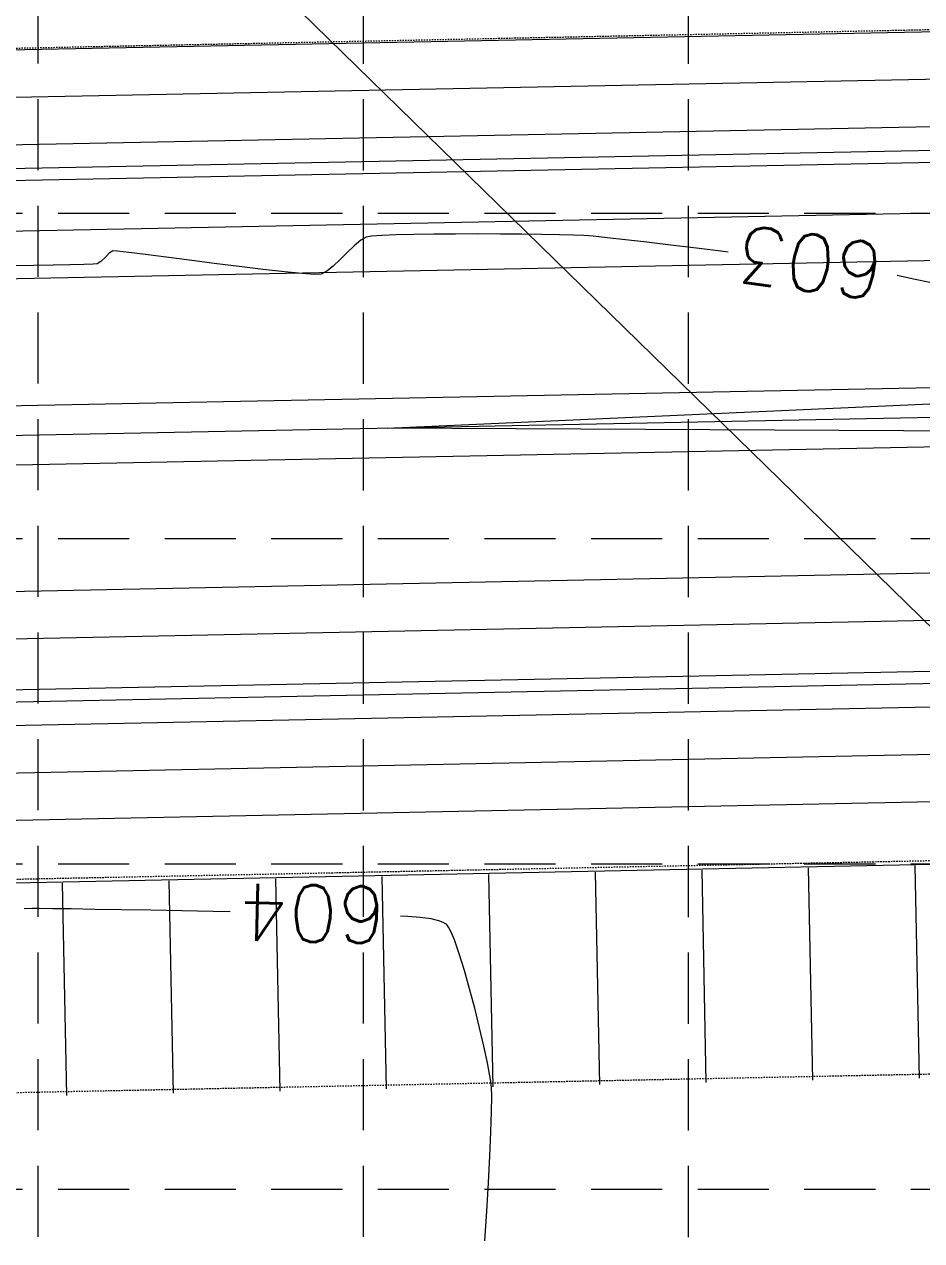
# Model space of a CAD drawing. Extents: x 2140663 to 2528301, y 336313 to 7007653.
# Drawn here: x 2527667.1 to 2527742.9, y 7007345.7 to 7007448.3 of the extents above; entities that cross this region are included whole.
import ezdxf

# ---------------------------------------------------------------- set-up
doc = ezdxf.new("R2010")
doc.units = 0
doc.header["$MEASUREMENT"] = 0
doc.linetypes.add('HIDDEN', pattern=[0.375, 0.25, -0.125])
doc.linetypes.add('xdrc002pt$0$HIDDEN2', pattern=[0.1875, 0.125, -0.0625])
for name, color, linetype in [('1 EXISTING CONTOURS', 43, 'Continuous'), ('GRID', 254, 'HIDDEN'), ('LIMITS OF DISTURBANCE', 1, 'HIDDEN'), ('xdrc002ar$0$xdrc002ar$0$C-PKNG-FACE-N', 1, 'Continuous'), ('xdrc002ar$0$xdrc002ar$0$C-PKNG-STRP-N', 6, 'Continuous'), ('xdrc002GR$0$C-DETN-PONDSRF-FLT', 7, 'Continuous'), ('xdrc002GR$0$c-pond-cont-n', 5, 'Continuous'), ('xdrc002pt$0$V-ESMT-ACCS-N', 2, 'xdrc002pt$0$HIDDEN2'), ('xdrc002pt$0$V-ESMT-STRM-N', 2, 'xdrc002pt$0$HIDDEN2')]:
    doc.layers.add(name, color=color, linetype=linetype)
doc.styles.add('L200', font='simplex', dxfattribs={"height": 12})

msp = doc.modelspace()

# ---------------------------------------------------------------- linework, layer by layer
at = {"layer": '1 EXISTING CONTOURS', "color": 43, "lineweight": 0, "extrusion": (-0.4999741474461651, 0.866040329248864, 0), "elevation": 4804934.638571082}
msp.add_lwpolyline([(-5692620.649174446, 603.0000000000003), (-5692620.112845866, 603.0000000000003)], dxfattribs=at)
at = {"layer": '1 EXISTING CONTOURS', "color": 43, "lineweight": 0}
for points, elevation in [([(2527696.414716821, 7007430.406220417), (2527695.961845796, 7007430.332212795)], 603), ([(2527698.490973007, 7007430.515248957), (2527697.280780614, 7007430.466988477)], 603), ([(2527699.976229828, 7007430.551733845), (2527698.490973007, 7007430.515248957)], 603), ([(2527705.391745158, 7007430.597854784), (2527703.495680074, 7007430.592304775)], 603), ([(2527707.286617989, 7007430.594557137), (2527705.391745158, 7007430.597854784)], 603), ([(2527709.111234397, 7007430.583143815), (2527707.286617989, 7007430.594557137)], 603), ([(2527710.79653021, 7007430.564346806), (2527709.111234397, 7007430.583143815)], 603), ([(2527714.325852384, 7007430.470973483), (2527713.472903374, 7007430.507529655)], 603), ([(2527716.308529774, 7007430.28588087), (2527715.116381069, 7007430.406526539)], 603), ([(2527694.954183475, 7007429.61048591), (2527694.363865449, 7007429.047226419)], 603), ([(2527695.497363614, 7007430.064062369), (2527694.954183475, 7007429.61048591)], 603), ([(2527726.130179861, 7007429.11571782), (2527723.857099802, 7007429.399051618)], 603), ([(2527675.920171135, 7007429.032084962), (2527674.965672325, 7007429.138777993)], 603), ([(2527681.035467022, 7007428.383982106), (2527679.063724885, 7007428.637123787)], 603), ([(2527683.128977462, 7007428.117150673), (2527681.035467022, 7007428.383982106)], 603), ([(2527726.519602102, 7007429.066324821), (2527726.130179861, 7007429.11571782)], 603), ([(2527667.905646139, 7007427.9460994), (2527666.197243811, 7007427.908504075)], 603), ([(2527670.950151874, 7007427.995483063), (2527669.519609107, 7007427.973657711)], 603), ([(2527673.251450574, 7007428.069601928), (2527672.905053447, 7007428.039151115)], 603), ([(2527687.246677642, 7007427.612671475), (2527685.235599802, 7007427.854192718)], 603), ([(2527689.053554577, 7007427.410150176), (2527687.246677642, 7007427.612671475)], 603), ([(2527692.162415926, 7007427.212218252), (2527691.620080121, 7007427.192360331)], 603), ([(2527693.168056027, 7007427.894630368), (2527692.625684775, 7007427.456779816)], 603), ([(2527668.341164457, 7007373.678438281), (2527667.758157246, 7007373.680739882)], 604), ([(2527669.470587363, 7007373.664835146), (2527668.341164457, 7007373.678438281)], 604), ([(2527671.062656898, 7007373.641415338), (2527669.470587363, 7007373.664835146)], 604), ([(2527673.033603994, 7007373.609663718), (2527671.062656898, 7007373.641415338)], 604), ([(2527675.299659586, 7007373.571065147), (2527673.033603994, 7007373.609663718)], 604), ([(2527677.777054605, 7007373.527104487), (2527675.299659586, 7007373.571065147)], 604), ([(2527683.03078666, 7007373.429036335), (2527680.382019985, 7007373.479266596)], 604), ([(2527700.507041568, 7007372.926621924), (2527699.462934837, 7007373.008607062)], 604), ([(2527702.655583338, 7007372.391440193), (2527702.458996604, 7007372.50327614)], 604), ([(2527702.735624384, 7007372.330238545), (2527702.655583338, 7007372.391440193)], 604), ([(2527702.790730397, 7007372.275033534), (2527702.735624384, 7007372.330238545)], 604), ([(2527702.909736338, 7007372.110282855), (2527702.790730397, 7007372.275033534)], 604), ([(2527703.108139555, 7007371.736764521), (2527702.909736338, 7007372.110282855)], 604), ([(2527703.403959876, 7007371.029293843), (2527703.108139555, 7007371.736764521)], 604), ([(2527705.118307482, 7007365.263575445), (2527704.686062631, 7007366.903414533)], 604), ([(2527705.523956547, 7007363.62284279), (2527705.118307482, 7007365.263575445)], 604), ([(2527706.185784717, 7007360.654007387), (2527705.885589176, 7007362.060044219)], 604), ([(2527706.515708508, 7007358.769798547), (2527706.469675245, 7007359.0990034)], 604)]:
    msp.add_lwpolyline(points, dxfattribs=dict(at, elevation=elevation))
at = {"layer": '1 EXISTING CONTOURS', "color": 43, "lineweight": 0, "extrusion": (0.0699937153037816, -0.9975474323649844, 0), "elevation": -6813321.345975418}
msp.add_lwpolyline([(3011974.025356092, 603), (3011973.157162996, 603)], dxfattribs=at)
at = {"layer": '1 EXISTING CONTOURS', "color": 43, "lineweight": 0, "extrusion": (0.01504111945253763, -0.9998868759642836, 0), "elevation": -6968618.405627184}
msp.add_lwpolyline([(2632815.324039849, 603.0000000000007), (2632813.632591428, 603.0000000000007)], dxfattribs=at)
at = {"layer": '1 EXISTING CONTOURS', "color": 43, "lineweight": 0, "extrusion": (0.008275456922864863, -0.9999657578200957, 0), "elevation": -6986272.741213495}
msp.add_lwpolyline([(2585606.631608814, 603.0000000000003), (2585604.803353044, 603.0000000000003)], dxfattribs=at)
at = {"layer": '1 EXISTING CONTOURS', "color": 43, "lineweight": 0, "extrusion": (-0.01722848386381278, -0.9998515786574298, 0), "elevation": -7049939.136764887}
msp.add_lwpolyline([(2406609.70302581, 603.0000000000007), (2406608.225895522, 603.0000000000007)], dxfattribs=at)
at = {"layer": '1 EXISTING CONTOURS', "color": 43, "lineweight": 0, "extrusion": (-0.02614314739154539, -0.9996582095118631, 0), "elevation": -7071117.820321608}
msp.add_lwpolyline([(2343653.235887241, 603), (2343652.036015022, 603)], dxfattribs=at)
at = {"layer": '1 EXISTING CONTOURS', "color": 43, "lineweight": 0, "extrusion": (-0.08125428708682739, -0.996693403625213, 0), "elevation": -7189647.352287889}
msp.add_lwpolyline([(1949973.220747878, 603.0000000000007), (1949972.427596562, 603.0000000000007)], dxfattribs=at)
at = {"layer": '1 EXISTING CONTOURS', "color": 43, "lineweight": 0, "extrusion": (-0.1096238494047988, -0.9939731443261807, 0), "elevation": -7242295.506847841}
msp.add_lwpolyline([(1744302.186026222, 603.0000000000003), (1744300.644779876, 603.0000000000003)], dxfattribs=at)
at = {"layer": '1 EXISTING CONTOURS', "color": 43, "lineweight": 0, "extrusion": (-0.1149171539033978, -0.9933750790807785, 0), "elevation": -7251484.586651562}
msp.add_lwpolyline([(1705699.806499886, 603.0000000000007), (1705697.984474113, 603.0000000000007)], dxfattribs=at)
at = {"layer": '1 EXISTING CONTOURS', "color": 43, "lineweight": 0, "extrusion": (-0.118557103601138, -0.9929472358517893, 0), "elevation": -7257687.277590602}
msp.add_lwpolyline([(1679113.686921434, 603), (1679111.646388771, 603)], dxfattribs=at)
at = {"layer": '1 EXISTING CONTOURS', "color": 43, "lineweight": 0, "extrusion": (-0.1213475476168722, -0.9926100808914702, 0), "elevation": -7262378.153745616}
msp.add_lwpolyline([(1658709.809593847, 603), (1658707.612843754, 603)], dxfattribs=at)
at = {"layer": '1 EXISTING CONTOURS', "color": 43, "lineweight": 0, "extrusion": (0.5757433072286509, -0.8176305059019113, 0), "elevation": -4274196.000236329}
msp.add_lwpolyline([(6101182.938447727, 603), (6101182.571297758, 603)], dxfattribs=at)
at = {"layer": '1 EXISTING CONTOURS', "color": 43, "lineweight": 0, "extrusion": (-0.694465767922087, 0.7195257446293261, 0), "elevation": 3286642.297714584}
msp.add_lwpolyline([(-6685145.754596559, 603), (-6685145.256740146, 603)], dxfattribs=at)
at = {"layer": '1 EXISTING CONTOURS', "color": 43, "lineweight": 0, "extrusion": (0.6887716424033723, -0.7249783614846453, 0), "elevation": -3339244.013670287}
msp.add_lwpolyline([(6659027.507665291, 603), (6659027.013798195, 603)], dxfattribs=at)
at = {"layer": '1 EXISTING CONTOURS', "color": 43, "lineweight": 0, "extrusion": (-0.5447072727607354, 0.8386262498882098, 0), "elevation": 4499771.318963474}
msp.add_lwpolyline([(-5936771.871177031, 603.0000000000007), (-5936771.513854113, 603.0000000000007)], dxfattribs=at)
at = {"layer": '1 EXISTING CONTOURS', "color": 43, "lineweight": 0, "extrusion": (-0.05705354124286778, -0.9983711200909453, 0), "elevation": -7140227.686142265}
msp.add_lwpolyline([(2123759.039328378, 603.0000000000003), (2123758.640573961, 603.0000000000003)], dxfattribs=at)
at = {"layer": '1 EXISTING CONTOURS', "color": 43, "lineweight": 0, "extrusion": (-0.1224965133457571, -0.9924689437046043, 0), "elevation": -7264287.176647335}
msp.add_lwpolyline([(1650255.639448342, 603.0000000000007), (1650254.226571568, 603.0000000000007)], dxfattribs=at)
at = {"layer": '1 EXISTING CONTOURS', "color": 43, "lineweight": 0, "extrusion": (-0.1264036635957196, -0.9919788877942818, 0), "elevation": -7270729.15980088}
msp.add_lwpolyline([(1621639.614216696, 603.0000000000007), (1621637.858819024, 603.0000000000007)], dxfattribs=at)
at = {"layer": '1 EXISTING CONTOURS', "color": 43, "lineweight": 0, "extrusion": (0.6854849518577304, -0.7280867948099355, 0), "elevation": -3369320.086047161}
msp.add_lwpolyline([(6643867.200214355, 603.0000000000007), (6643866.389990101, 603.0000000000007)], dxfattribs=at)
at = {"layer": '1 EXISTING CONTOURS', "color": 43, "lineweight": 0, "extrusion": (0.7019772685368906, -0.712199350222595, 0), "elevation": -3216302.428923234}
msp.add_lwpolyline([(6719278.185544355, 603.0000000000007), (6719277.334805248, 603.0000000000007)], dxfattribs=at)
at = {"layer": '1 EXISTING CONTOURS', "color": 43, "lineweight": 0, "extrusion": (0.01707244582873849, -0.9998542551759356, 0), "elevation": -6963253.176354069}
msp.add_lwpolyline([(2646935.059338737, 603.0000000000007), (2646933.445140508, 603.0000000000007)], dxfattribs=at)
at = {"layer": '1 EXISTING CONTOURS', "color": 43, "lineweight": 0, "extrusion": (0.01760862756789828, -0.9998449560982818, 0), "elevation": -6961832.720130215}
msp.add_lwpolyline([(2650671.398288146, 603), (2650670.239966829, 603)], dxfattribs=at)
at = {"layer": '1 EXISTING CONTOURS', "color": 43, "lineweight": 0, "extrusion": (0.02919535100744365, -0.9995737248845391, 0), "elevation": -6930644.649259604}
msp.add_lwpolyline([(2731179.742256418, 603.0000000000007), (2731178.945156788, 603.0000000000007)], dxfattribs=at)
at = {"layer": '1 EXISTING CONTOURS', "color": 43, "lineweight": 0, "extrusion": (-0.1238632051745882, -0.992299302833514, 0), "elevation": -7266552.969325459}
msp.add_lwpolyline([(1640257.823018253, 603), (1640255.700047558, 603)], dxfattribs=at)
at = {"layer": '1 EXISTING CONTOURS', "color": 43, "lineweight": 0, "extrusion": (-0.09723201531917608, -0.995261742054306, 0), "elevation": -7219996.712322491}
msp.add_lwpolyline([(1834367.422652971, 603.0000000000003), (1834365.921520592, 603.0000000000003)], dxfattribs=at)
at = {"layer": '1 EXISTING CONTOURS', "color": 43, "lineweight": 0, "extrusion": (-0.06682587770802198, -0.9977646526453785, 0), "elevation": -7160678.369610257}
msp.add_lwpolyline([(2053763.878699336, 603.0000000000003), (2053762.803790625, 603.0000000000003)], dxfattribs=at)
at = {"layer": '1 EXISTING CONTOURS', "color": 43, "lineweight": 0, "extrusion": (-0.4668460497526726, 0.8843386036074221, 0), "elevation": 5016895.294719074}
msp.add_lwpolyline([(-5506725.994072925, 603.0000000000007), (-5506725.470213799, 603.0000000000007)], dxfattribs=at)
at = {"layer": '1 EXISTING CONTOURS', "color": 43, "lineweight": 0, "extrusion": (-0.1947804317926521, -0.9808468705107174, 0), "elevation": -7365567.365021404}
msp.add_lwpolyline([(1114417.239278953, 603), (1114416.963081593, 603)], dxfattribs=at)
at = {"layer": '1 EXISTING CONTOURS', "color": 43, "lineweight": 0, "extrusion": (0.2043879410121395, 0.9788899680601585, 0), "elevation": 7376139.80937182}
msp.add_lwpolyline([(-1042147.92643939, 603.0000000000003), (-1042146.776836531, 603.0000000000003)], dxfattribs=at)
at = {"layer": '1 EXISTING CONTOURS', "color": 43, "lineweight": 0, "extrusion": (-0.2108334768855252, -0.9775219920924341, 0), "elevation": -7382846.470814098}
msp.add_lwpolyline([(993524.8176772858, 603), (993523.4151087976, 603)], dxfattribs=at)
at = {"layer": '1 EXISTING CONTOURS', "color": 43, "lineweight": 0, "extrusion": (0.02260251620801798, -0.9997445304982001, 0), "elevation": -6948451.859004508}
msp.add_lwpolyline([(2685406.293328917, 604.0000000000007), (2685405.628093251, 604.0000000000007)], dxfattribs=at)
at = {"layer": '1 EXISTING CONTOURS', "color": 43, "lineweight": 0, "extrusion": (-0.01836102185450474, -0.9998314222289968, 0), "elevation": -7052602.986600346}
msp.add_lwpolyline([(2398591.733699886, 604), (2398589.128295291, 604)], dxfattribs=at)
at = {"layer": '1 EXISTING CONTOURS', "color": 43, "lineweight": 0, "extrusion": (-0.01959827116013791, -0.9998079354393692, 0), "elevation": -7055565.778381749}
msp.add_lwpolyline([(2389866.577254939, 604.0000000000007), (2389865.147873339, 604.0000000000007)], dxfattribs=at)
at = {"layer": '1 EXISTING CONTOURS', "color": 43, "lineweight": 0, "extrusion": (-0.04431004052817642, -0.9990178278231033, 0), "elevation": -7112493.027450568}
msp.add_lwpolyline([(2214719.844843358, 604.0000000000007), (2214719.236621123, 604.0000000000007)], dxfattribs=at)
at = {"layer": '1 EXISTING CONTOURS', "color": 43, "lineweight": 0, "extrusion": (-0.1374109641159847, -0.9905141225347146, 0), "elevation": -7288235.609355474}
msp.add_lwpolyline([(1540834.132053128, 604), (1540833.179995464, 604)], dxfattribs=at)
at = {"layer": '1 EXISTING CONTOURS', "color": 43, "lineweight": 0, "extrusion": (-0.2302488354307342, -0.9731317864414822, 0), "elevation": -7401097.522231858}
msp.add_lwpolyline([(846347.8511796985, 604), (846347.2020338508, 604)], dxfattribs=at)
at = {"layer": '1 EXISTING CONTOURS', "color": 43, "lineweight": 0, "extrusion": (-0.3545948060350242, -0.9350200658451046, 0), "elevation": -7448344.062576586}
msp.add_lwpolyline([(-121325.3739665267, 604), (-121325.7774060145, 604)], dxfattribs=at)
at = {"layer": '1 EXISTING CONTOURS', "color": 43, "lineweight": 0, "extrusion": (0.9438480065113624, 0.3303799942558986, 0), "elevation": 4700863.019286566}
msp.add_lwpolyline([(5778789.307350269, 604.0000000000003), (5778790.540803588, 604.0000000000003)], dxfattribs=at)
at = {"layer": '1 EXISTING CONTOURS', "color": 43, "lineweight": 0, "extrusion": (0.9554099035223691, 0.2952827733738921, 0), "elevation": 4484148.862471709}
msp.add_lwpolyline([(5948521.708062141, 604), (5948523.17504399, 604)], dxfattribs=at)
at = {"layer": '1 EXISTING CONTOURS', "color": 43, "lineweight": 0, "extrusion": (0.9622258901404226, 0.272252339463725, 0), "elevation": 4339994.924494019}
msp.add_lwpolyline([(6054496.341924614, 604), (6054497.963288039, 604)], dxfattribs=at)
at = {"layer": '1 EXISTING CONTOURS', "color": 43, "lineweight": 0, "extrusion": (0.9742562343137655, 0.2254435403837543, 0), "elevation": 4042397.729114019}
msp.add_lwpolyline([(6257111.209195755, 604.0000000000007), (6257112.813289746, 604.0000000000007)], dxfattribs=at)
at = {"layer": '1 EXISTING CONTOURS', "color": 43, "lineweight": 0, "extrusion": (0.9820455236891916, 0.1886440812801226, 0), "elevation": 3804219.657725065}
msp.add_lwpolyline([(6404709.375458518, 604), (6404710.351980282, 604)], dxfattribs=at)
at = {"layer": '1 EXISTING CONTOURS', "color": 43, "lineweight": 0, "extrusion": (0.9863026357408359, 0.1649457811848489, 0), "elevation": 3648917.874047733}
msp.add_lwpolyline([(6494442.230683002, 604), (6494442.834975375, 604)], dxfattribs=at)
at = {"layer": '1 EXISTING CONTOURS', "color": 43, "lineweight": 0, "extrusion": (0.9933629271551327, 0.115022149839875, 0), "elevation": 3316931.413834836}
msp.add_lwpolyline([(6670108.03837268, 604.0000000000007), (6670108.181592222, 604.0000000000007)], dxfattribs=at)
at = {"layer": '1 EXISTING CONTOURS', "color": 43, "lineweight": 0, "extrusion": (0.9992958468264111, 0.03752080110399737, 0), "elevation": 2788848.348933307}
msp.add_lwpolyline([(6907581.996487007, 604), (6907582.799670235, 604)], dxfattribs=at)
at = {"layer": '1 EXISTING CONTOURS', "color": 43, "lineweight": 0, "extrusion": (0.9999137686196609, -0.013132224671673, 0), "elevation": 2435466.397380495}
msp.add_lwpolyline([(7039946.686737676, 604), (7039947.981254545, 604)], dxfattribs=at)
at = {"layer": '1 EXISTING CONTOURS', "color": 43, "lineweight": 0, "extrusion": (0.9994268957516939, -0.03385085003560753, 0), "elevation": 2289052.930898312}
msp.add_lwpolyline([(7088903.89762548, 604.0000000000007), (7088905.599909218, 604.0000000000007)], dxfattribs=at)
at = {"layer": '1 EXISTING CONTOURS', "color": 43, "lineweight": 0, "extrusion": (0.9989737711490467, -0.04529243376384197, 0), "elevation": 2207732.327908744}
msp.add_lwpolyline([(7114647.632767327, 604), (7114649.658172247, 604)], dxfattribs=at)
at = {"layer": '1 EXISTING CONTOURS', "color": 43, "lineweight": 0, "extrusion": (0.9986093855101944, -0.05271902095972893, 0), "elevation": 2154770.551373669}
msp.add_lwpolyline([(7130864.222385922, 604.0000000000003), (7130866.485993687, 604.0000000000003)], dxfattribs=at)
at = {"layer": '1 EXISTING CONTOURS', "color": 43, "lineweight": 0, "extrusion": (0.998310596087292, -0.05810295809884305, 0), "elevation": 2116288.164625774}
msp.add_lwpolyline([(7142377.095068071, 604.0000000000007), (7142379.511859871, 604.0000000000007)], dxfattribs=at)
at = {"layer": '1 EXISTING CONTOURS', "color": 43, "lineweight": 0, "extrusion": (0.9980527375076906, -0.06237574170625265, 0), "elevation": 2085695.491679017}
msp.add_lwpolyline([(7151368.046663039, 604.0000000000007), (7151370.53157491, 604.0000000000007)], dxfattribs=at)
at = {"layer": 'GRID', "color": 253, "linetype": 'HIDDEN', "lineweight": 0, "ltscale": 24}
for p, q in [((2527668.266930372, 7006031.968759974), (2527668.266930372, 7007624.562990395)), ((2527695.724402441, 7006031.964443088), (2527695.724402441, 7007624.562990395)), ((2527723.181874511, 7006031.960126197), (2527723.181874511, 7007624.562990395)), ((2527228.947377252, 7007432.360685904), (2528272.331315909, 7007432.360685904)), ((2527228.947377252, 7007404.903213835), (2528272.331315909, 7007404.903213835)), ((2527228.947377252, 7007377.445741766), (2528272.331315909, 7007377.445741766)), ((2527228.947377252, 7007349.988269694), (2528272.331315909, 7007349.988269694))]:
    msp.add_line(p, q, dxfattribs=at)
at = {"layer": 'LIMITS OF DISTURBANCE', "color": 7, "linetype": 'Continuous', "lineweight": 0}
msp.add_line((2527861.060326104, 7007282.788573408), (2527679.655602895, 7007459.87654717), dxfattribs=at)
at = {"layer": 'xdrc002ar$0$xdrc002ar$0$C-PKNG-FACE-N', "color": 7, "lineweight": 0}
msp.add_line((2527766.151192162, 7007377.848824006), (2527652.324158566, 7007375.537809113), dxfattribs=at)
at = {"layer": 'xdrc002ar$0$xdrc002ar$0$C-PKNG-STRP-N', "color": 7, "lineweight": 0}
for p, q in [((2527724.674671054, 7007359.003029524), (2527724.310931001, 7007376.918730256)), ((2527724.674671054, 7007359.003029522), (2527724.310931002, 7007376.918730252)), ((2527733.6728131, 7007359.185717585), (2527733.309073047, 7007377.101418315)), ((2527742.670955145, 7007359.368405648), (2527742.307215092, 7007377.284106378)), ((2527670.685818782, 7007357.906901147), (2527670.322078729, 7007375.822601876)), ((2527679.683960826, 7007358.089589209), (2527679.320220773, 7007376.005289938)), ((2527688.68210287, 7007358.272277272), (2527688.318362819, 7007376.187978002)), ((2527697.680244918, 7007358.454965333), (2527697.316504864, 7007376.370666065)), ((2527706.678386963, 7007358.637653398), (2527706.31464691, 7007376.553354128)), ((2527715.676529008, 7007358.820341462), (2527715.312788955, 7007376.736042192))]:
    msp.add_line(p, q, dxfattribs=at)
at = {"layer": 'xdrc002GR$0$C-DETN-PONDSRF-FLT', "lineweight": 0}
for points in [[(2528069.719467446, 7007444.094669045, 599.5), (2527431.032377092, 7007431.464485042, 599.5), (2527430.034297553, 7007431.406590907, 599.5), (2527429.043539699, 7007431.272750066, 599.5), (2527428.065874036, 7007431.063742053, 599.5), (2527427.10699482, 7007430.780784201, 599.5), (2527426.172486885, 7007430.425524552, 599.5), (2527425.267793122, 7007430.000032258, 599.5), (2527424.398182772, 7007429.506785531, 599.5), (2527423.568720737, 7007428.948657203, 599.5), (2527422.784238084, 7007428.328898003, 599.5), (2527422.049303906, 7007427.651117618, 599.5), (2527421.368198705, 7007426.919263669, 599.5), (2527420.744889469, 7007426.137598719, 599.5), (2527420.18300656, 7007425.310675451, 599.5), (2527419.685822573, 7007424.443310141, 599.5), (2527419.256233276, 7007423.540554618, 599.5), (2527418.896740742, 7007422.607666835, 599.5), (2527418.609438776, 7007421.650080246, 599.5), (2527418.396000721, 7007420.673372155, 599.5), (2527418.257669714, 7007419.683231241, 599.5), (2527418.24097502, 7007419.416353002, 599.5)], [(2527419.247752551, 7007419.436793472, 599.5), (2527419.318341601, 7007420.115274454, 599.5), (2527419.503524384, 7007421.097688973, 599.5), (2527419.769174002, 7007422.061463444, 599.5), (2527420.113477067, 7007423.000018905, 599.5), (2527420.53408328, 7007423.906948541, 599.5), (2527421.02812148, 7007424.776061427, 599.5), (2527421.592219238, 7007425.601424784, 599.5), (2527422.222525885, 7007426.377404477, 599.5), (2527422.91473879, 7007427.098703475, 599.5), (2527423.664132738, 7007427.760398014, 599.5), (2527424.465592179, 7007428.357971203, 599.5), (2527425.313646153, 7007428.887343858, 599.5), (2527426.202505633, 7007429.344902353, 599.5), (2527427.126103045, 7007429.727523278, 599.5), (2527428.078133684, 7007430.032594769, 599.5), (2527429.052098752, 7007430.258034332, 599.5), (2527430.041349725, 7007430.402303061, 599.5), (2527431.039133728, 7007430.464416142, 599.5), (2527431.052148456, 7007430.464680514, 599.5), (2528069.73923881, 7007443.094864517, 599.5)], [(2527878.404955037, 7007439.311185082, 593.5), (2527878.591249084, 7007429.890609457, 593.5476332221929), (2527878.484244171, 7007428.209369188, 593.5576332221929), (2527878.123678047, 7007426.671007462, 593.5676332221929), (2527877.512899943, 7007425.213778982, 593.5776332221928), (2527876.668836682, 7007423.878068708, 593.5876332221928), (2527875.614880238, 7007422.700893888, 593.5976332221928), (2527874.380239477, 7007421.714878209, 593.6076332221928), (2527872.999130661, 7007420.947347648, 593.6176332221928), (2527871.509829195, 7007420.41957319, 593.6276332221928), (2527869.894289348, 7007420.135760265, 593.6376332221929), (2527869.238751064, 7007420.099556943, 593.6418810018062), (2527472.917048349, 7007412.262204312, 595.6235770678022), (2527470.618590069, 7007412.024376136, 595.6335770678022), (2527468.290628687, 7007411.380663644, 595.6435770678022), (2527466.101714739, 7007410.359671135, 595.6535770678022), (2527464.112510775, 7007408.989693924, 595.6635770678022), (2527462.37814467, 7007407.308698925, 595.6735770678023), (2527460.946681844, 7007405.363272456, 595.6835770678023), (2527459.857793196, 7007403.207329165, 595.6935770678023), (2527459.141655678, 7007400.900617861, 595.7035770678023), (2527458.826183722, 7007398.56675085, 595.7135770678022), (2527458.809899167, 7007397.52465827, 595.7178248474175), (2527458.990332815, 7007388.400433063, 595.7632336312455)], [(2527880.904466356, 7007439.360613493, 593), (2527881.092821113, 7007429.835831252, 593.0476332221929), (2527880.965932309, 7007427.84217919, 593.0576332221929), (2527880.510062607, 7007425.897203066, 593.0676332221929), (2527879.737845768, 7007424.054805046, 593.0776332221928), (2527878.670682653, 7007422.366044496, 593.0876332221928), (2527877.338148126, 7007420.877722943, 593.0976332221928), (2527875.777171432, 7007419.631087042, 593.1076332221928), (2527874.031012755, 7007418.660685483, 593.1176332221928), (2527872.148064329, 7007417.993411525, 593.1276332221928), (2527870.180509315, 7007417.64775769, 593.1376332221929), (2527869.33242315, 7007417.600920553, 593.1418810018062), (2527473.070683376, 7007409.764753703, 595.1235770678022), (2527471.083606528, 7007409.559145072, 595.1335770678022), (2527469.15817382, 7007409.026737147, 595.1435770678022), (2527467.347745804, 7007408.182284836, 595.1535770678022), (2527465.702495842, 7007407.049190897, 595.1635770678022), (2527464.26801963, 7007405.658857374, 595.1735770678023), (2527463.084071577, 7007404.049815324, 595.1835770678023), (2527462.183463072, 7007402.266656994, 595.1935770678023), (2527461.591153162, 7007400.358800007, 595.2035770678023), (2527461.323556848, 7007398.37911783, 595.2135770678022), (2527461.310285414, 7007397.529843004, 595.2178248474175), (2527461.489844134, 7007388.449861472, 595.2632336312455)], [(2527869.426095236, 7007415.102284163, 593.6418810018062), (2527473.224318404, 7007407.267303094, 595.6235770678022), (2527471.548622988, 7007407.093914007, 595.6335770678022), (2527470.025718953, 7007406.67281065, 595.6435770678022), (2527468.59377687, 7007406.004898537, 595.6535770678022), (2527467.292480909, 7007405.108687871, 595.6635770678022), (2527466.157894589, 7007404.009015822, 595.6735770678023), (2527465.221461311, 7007402.736358193, 595.6835770678023), (2527464.509132949, 7007401.325984823, 595.6935770678023), (2527464.040650645, 7007399.816982153, 595.7035770678023), (2527463.820929974, 7007398.19148481, 595.7135770678022), (2527463.810671662, 7007397.535027739, 595.7178248474175), (2527463.989355452, 7007388.499289882, 595.7632336312455)], [(2528077.849741885, 7007400.443573497, 599.5), (2527439.918972677, 7007387.53681334, 599.5)], [(2527439.939271359, 7007386.537019379, 599.5), (2528077.876160851, 7007399.443922539, 599.5)]]:
    msp.add_polyline3d(points, dxfattribs=at)
at = {"layer": 'xdrc002GR$0$c-pond-cont-n', "lineweight": 0}
for points, elevation in [([(2527901.433511238, 7007450.768730691), (2527552.797122758, 7007443.874365981)], 602), ([(2527888.425200401, 7007446.510706311), (2527538.074861302, 7007439.582447833)], 601), ([(2527873.252789224, 7007442.20988635), (2527524.616400743, 7007435.31552164)], 600), ([(2527637.916783539, 7007399.858446671), (2527753.224918704, 7007402.199532166), (2527928.679979024, 7007404.804184627), (2527988.125624859, 7007406.375225487)], 595), ([(2527602.151600836, 7007395.131486669), (2527753.295203572, 7007398.200134823), (2527928.762506703, 7007400.804969029), (2527964.501747323, 7007401.749492493)], 596), ([(2527503.939122953, 7007385.835987583), (2527535.017258405, 7007386.466962783), (2527753.423473455, 7007390.901234671), (2527887.160826358, 7007392.886582512)], 600), ([(2527610.048870133, 7007383.989495135), (2527753.493758323, 7007386.901837328), (2527900.831106726, 7007389.089078814)], 601), ([(2527539.150914404, 7007378.549239188), (2527753.56404319, 7007382.902439984), (2527900.749259725, 7007385.087423053)], 602)]:
    msp.add_lwpolyline(points, dxfattribs=dict(at, elevation=elevation))
for points, elevation in [([(2527967.950204018, 7007436.781122245), (2527897.98615808, 7007435.397567143, -0.4142135623912387), (2527895.947006296, 7007437.357633469), (2527895.91141784, 7007439.157281618, 0.414213562626211), (2527895.809460251, 7007439.255284934), (2527865.51538736, 7007438.656212674, 0.414213562680143), (2527865.417384044, 7007438.554255085), (2527865.452972501, 7007436.754606935, -0.4142135623912387), (2527863.492906175, 7007434.715455151), (2527601.453123767, 7007429.533558177)], 596), ([(2527987.581828185, 7007433.168560085), (2527898.065244103, 7007431.398349043, -0.4142135623912387), (2527891.947788751, 7007437.278548021), (2527891.914177431, 7007438.978215717, 0.414213562626211), (2527891.812219842, 7007439.076219033), (2527869.516582042, 7007438.635317667, 0.414213562680143), (2527869.418578726, 7007438.533360078), (2527869.452190045, 7007436.833692382, -0.4142135623912387), (2527863.571991067, 7007430.71623703), (2527638.121044593, 7007426.257892703)], 595), ([(2527872.356839479, 7007407.968501285), (2527800.818410437, 7007406.906504329, -0.4227359222708438), (2527797.774180939, 7007409.948668005), (2527797.798545845, 7007411.668606308, 0.4168393935708491), (2527795.809163217, 7007413.69690864), (2527697.742169249, 7007414.207683901), (2527795.669471269, 7007418.595921431, 0.4069075487873042), (2527797.57954782, 7007420.633459138), (2527797.54443296, 7007422.409158304, -0.4142135623912387), (2527800.484532449, 7007425.46788598), (2527811.209825785, 7007425.679981124)], 594)]:
    msp.add_lwpolyline(points, format="xyb", dxfattribs=dict(at, elevation=elevation))
at = {"layer": 'xdrc002pt$0$V-ESMT-ACCS-N', "color": 7, "lineweight": 0}
for p, q in [((2527733.671174891, 7007359.493817884), (2527654.679349866, 7007357.890057526)), ((2527733.671174891, 7007359.493817884), (2527654.679349866, 7007357.890057526)), ((2527762.657021892, 7007360.082313621), (2527733.671174891, 7007359.493817884)), ((2527762.657021892, 7007360.082313621), (2527733.671174891, 7007359.493817884)), ((2527733.671174891, 7007359.493817884), (2527733.671174891, 7007359.493817884)), ((2527733.671174891, 7007359.493817884), (2527733.671174891, 7007359.493817884))]:
    msp.add_line(p, q, dxfattribs=at)
at = {"layer": 'xdrc002pt$0$V-ESMT-STRM-N', "color": 7, "lineweight": 0}
for p, q in [((2528101.806410341, 7007455.094461684), (2527397.991979818, 7007440.805012335)), ((2528103.229515356, 7007385.000620446), (2527399.477327568, 7007370.712434803))]:
    msp.add_line(p, q, dxfattribs=at)

# ---------------------------------------------------------------- texts
at = {"layer": '1 EXISTING CONTOURS', "color": 43, "lineweight": 0, "char_height": 4.8, "width": 18.4, "attachment_point": 1, "style": 'L200'}
for s, insert, rotation in [('\\Ftxt.shx;\\W1.0000000000;\\T1.0000000000;\\o\\l603', (2527739.287760333, 7007424.964353105, 603), 172.36399771282714), ('\\Ftxt.shx;\\W1.0000000000;\\T1.0000000000;\\o\\l604', (2527697.602492933, 7007370.715277145, 604), 178.70357203970227)]:
    msp.add_mtext(s, dxfattribs=dict(at, insert=insert, rotation=rotation))

doc.saveas('drawing.dxf')
